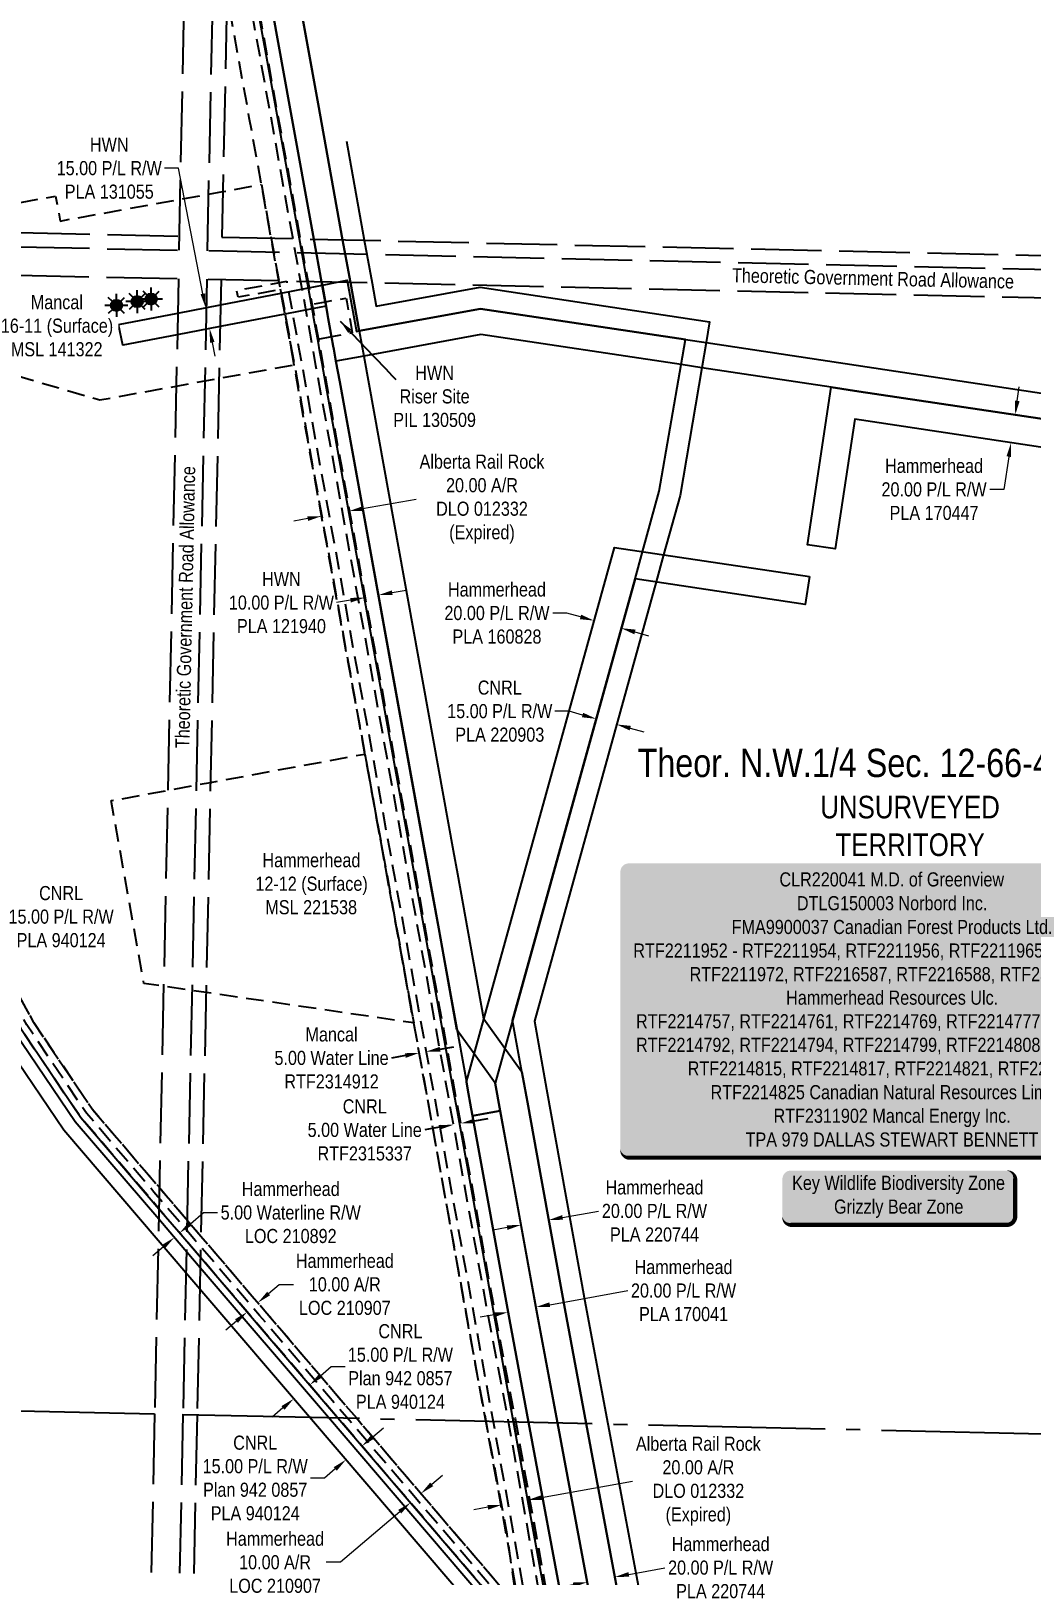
# Model space of a CAD drawing. Extents: x 402981 to 415543, y 6059617 to 6063944.
# Drawn here: x 404615 to 405324, y 6062066 to 6063160 of the extents above; entities that cross this region are included whole.
import ezdxf
from ezdxf.enums import TextEntityAlignment as Align

# ---------------------------------------------------------------- set-up
doc = ezdxf.new("R2010")
doc.units = 0
doc.header["$LTSCALE"] = 5
doc.header["$PDMODE"] = 34
doc.header["$PDSIZE"] = 5
for name, pattern in [('foc-ACCESSROAD', [3.75, 2.5, -1.25]), ('foc-QUARTERLINE', [33, 25, -3, 2, -3]), ('foc-UNSURVEYED', [12.5, 10, -2.5])]:
    doc.linetypes.add(name, pattern=pattern)
doc.layers.get('Defpoints').update_dxf_attribs({"color": 9})
for name, color, linetype in [('AS-SURFACE IMPACT', 7, 'Continuous'), ('AS-WILDLIFE-BLOCK', 131, 'Continuous'), ('C-SYMBOL', 7, 'Continuous'), ('F-AR', 190, 'foc-ACCESSROAD'), ('F-RW', 190, 'Continuous'), ('F-WS', 190, 'foc-ACCESSROAD'), ('F-WS-S', 190, 'Continuous'), ('L-QSEC', 8, 'foc-QUARTERLINE'), ('L-ROAD-T', 7, 'Continuous'), ('L-UNS-T', 3, 'Continuous'), ('L-USEC', 7, 'foc-UNSURVEYED'), ('P-TEMP-BLUE', 160, 'Continuous')]:
    doc.layers.add(name, color=color, linetype=linetype)
for name, color, linetype, lineweight in [('F-AR-T', 190, 'Continuous', 9), ('F-RW-T', 190, 'Continuous', 9), ('F-WS-T', 190, 'Continuous', 9)]:
    doc.layers.add(name, color=color, linetype=linetype, lineweight=lineweight)
doc.styles.add('175L', font='ARIALN.TTF', dxfattribs={"height": 20})
doc.styles.add('80', font='ARIALN.TTF', dxfattribs={"height": 10})
doc.styles.add('80CG', font='ARIALN.TTF', dxfattribs={"height": 10})
doc.styles.add('80L', font='ARIALN.TTF', dxfattribs={"height": 10})
doc.dimstyles.new('Compass 5 000', dxfattribs={"dimscale": 5, "dimtxt": 9, "dimasz": 2, "dimexe": 0.2, "dimexo": 0.0625, "dimgap": 0.5, "dimtad": 0, "dimtih": 1, "dimtoh": 1, "dimzin": 0, "dimdsep": 46, "dimtxsty": '80CG', "dimcen": 0.1, "dimse1": 1, "dimse2": 1, "dimclrd": 256, "dimclrt": 256, "dimaunit": 1, "dimadec": 4, "dimazin": 0, "dimtfac": 0.06, "dimtofl": 0, "dimtmove": 0, "dimatfit": 1, "dimfxl": 0.2, "dimtolj": 1, "dimtzin": 0, "dimlwd": -1, "dimarcsym": 0})

# ---------------------------------------------------------------- blocks, each defined once
blk = doc.blocks.new('*D550')
at = {"layer": 'Defpoints', "color": 0, "transparency": 16777216}
for p in [(404720.4, 6062308.4), (404794.6, 6062221.6), (404790.8, 6062218.3)]:
    blk.add_point(p, dxfattribs=at)
at = {"layer": 'F-RW-T', "color": 14, "transparency": 16777216}
for p, q in [((404728, 6062314.9), (404737.2, 6062322.8)), ((404737.2, 6062322.8), (404747.2, 6062322.8)), ((404709, 6062298.6), (404701.4, 6062292.1))]:
    blk.add_line(p, q, dxfattribs=at)
for points in [[(404726.9, 6062316.1), (404729, 6062313.6), (404720.4, 6062308.4)], [(404707.9, 6062299.9), (404710, 6062297.4), (404716.6, 6062305.1)]]:
    blk.add_solid(points, dxfattribs=at)
at = {"layer": 'F-RW-T', "color": 14, "transparency": 16777216, "insert": (404799.1, 6062322.8), "char_height": 10, "attachment_point": 5, "style": '80CG'}
blk.add_mtext('\\A1;Hammerhead\\P5.00 Waterline R/W\\PLOC 210892', dxfattribs=at)
blk = doc.blocks.new('*D559')
at = {"layer": 'Defpoints', "color": 0, "transparency": 16777216}
for p in [(404756.5, 6062266.2), (404764.1, 6062272.7), (404775.8, 6062258.9)]:
    blk.add_point(p, dxfattribs=at)
at = {"layer": 'F-AR-T', "transparency": 16777216}
for p, q in [((404783.4, 6062265.4), (404791, 6062271.9)), ((404791, 6062271.9), (404801, 6062271.9)), ((404760.7, 6062245.9), (404753.1, 6062239.4))]:
    blk.add_line(p, q, dxfattribs=at)
for points in [[(404782.4, 6062266.7), (404784.5, 6062264.2), (404775.8, 6062258.9)], [(404759.6, 6062247.2), (404761.7, 6062244.7), (404768.2, 6062252.4)]]:
    blk.add_solid(points, dxfattribs=at)
at = {"layer": 'F-AR-T', "transparency": 16777216, "insert": (404837.4, 6062271.9), "char_height": 10, "attachment_point": 5, "style": '80CG'}
blk.add_mtext('\\A1;Hammerhead\\P10.00 A/R\\PLOC 210907', dxfattribs=at)
blk = doc.blocks.new('*D560')
at = {"layer": 'Defpoints', "color": 0, "transparency": 16777216}
for p in [(404891.4, 6062123.8), (404907.1, 6062090.1), (404914.6, 6062096.6)]:
    blk.add_point(p, dxfattribs=at)
at = {"layer": 'F-AR-T', "transparency": 16777216}
for p, q in [((404899, 6062130.3), (404906.6, 6062136.7)), ((404876.3, 6062110.8), (404834.3, 6062075)), ((404834.3, 6062075), (404824.3, 6062075))]:
    blk.add_line(p, q, dxfattribs=at)
for points in [[(404897.9, 6062131.5), (404900.1, 6062129), (404891.4, 6062123.8)], [(404875.2, 6062112.1), (404877.4, 6062109.6), (404883.9, 6062117.3)]]:
    blk.add_solid(points, dxfattribs=at)
at = {"layer": 'F-AR-T', "transparency": 16777216, "insert": (404788, 6062075), "char_height": 10, "attachment_point": 5, "style": '80CG'}
blk.add_mtext('\\A1;Hammerhead\\P10.00 A/R\\PLOC 210907', dxfattribs=at)
blk = doc.blocks.new('*D591')
at = {"layer": 'Defpoints', "color": 0, "transparency": 16777216}
for p in [(404850.3, 6062764.1), (404851.3, 6062758.4), (404860.1, 6062765.9)]:
    blk.add_point(p, dxfattribs=at)
at = {"layer": 'F-RW-T', "transparency": 16777216}
for p, q in [((404841.5, 6062756.6), (404831.6, 6062754.9)), ((404871, 6062762), (404880.8, 6062763.8))]:
    blk.add_line(p, q, dxfattribs=at)
for points in [[(404841.2, 6062758.3), (404841.7, 6062755), (404851.3, 6062758.4)], [(404870.7, 6062763.6), (404871.3, 6062760.3), (404861.1, 6062760.2)]]:
    blk.add_solid(points, dxfattribs=at)
at = {"layer": 'F-RW-T', "transparency": 16777216, "insert": (404792.5, 6062754.9), "char_height": 10, "attachment_point": 5, "style": '80CG'}
blk.add_mtext('\\A1;HWN\\P10.00 P/L R/W\\PPLA 121940', dxfattribs=at)
blk = doc.blocks.new('*D600')
at = {"layer": 'Defpoints', "color": 0, "transparency": 16777216}
for p in [(404688.1, 6062954.1), (404741.6, 6062949.1), (404691, 6062939.3)]:
    blk.add_point(p, dxfattribs=at)
at = {"layer": 'F-RW-T', "transparency": 16777216}
for p, q in [((404719.6, 6063062.7), (404709.6, 6063062.7)), ((404736.9, 6062973.7), (404719.6, 6063062.7)), ((404743.5, 6062939.3), (404745.4, 6062929.5))]:
    blk.add_line(p, q, dxfattribs=at)
for points in [[(404738.5, 6062974), (404735.2, 6062973.4), (404738.8, 6062963.9)], [(404745.1, 6062939.6), (404741.9, 6062939), (404741.6, 6062949.1)]]:
    blk.add_solid(points, dxfattribs=at)
at = {"layer": 'F-RW-T', "transparency": 16777216, "insert": (404670.5, 6063062.7), "char_height": 10, "attachment_point": 5, "style": '80CG'}
blk.add_mtext('\\A1;HWN\\P15.00 P/L R/W\\PPLA 131055', dxfattribs=at)
blk = doc.blocks.new('*D614')
at = {"layer": 'Defpoints', "color": 0, "transparency": 16777216}
for p in [(405033.3, 6062736.8), (405005.6, 6062711.8), (405024.9, 6062706.4)]:
    blk.add_point(p, dxfattribs=at)
at = {"layer": 'F-RW-T', "transparency": 16777216}
for p, q in [((404994.8, 6062747.5), (404984.8, 6062747.5)), ((405004.4, 6062744.8), (404994.8, 6062747.5)), ((405042.9, 6062734.2), (405052.6, 6062731.5))]:
    blk.add_line(p, q, dxfattribs=at)
for points in [[(405004.8, 6062746.4), (405004, 6062743.2), (405014, 6062742.2)], [(405043.4, 6062735.8), (405042.5, 6062732.5), (405033.3, 6062736.8)]]:
    blk.add_solid(points, dxfattribs=at)
at = {"layer": 'F-RW-T', "transparency": 16777216, "insert": (404945.2, 6062747.5), "char_height": 10, "attachment_point": 5, "style": '80CG'}
blk.add_mtext('\\A1;Hammerhead\\P20.00 P/L R/W\\PPLA 160828', dxfattribs=at)
blk = doc.blocks.new('*D620')
at = {"layer": 'Defpoints', "color": 0, "transparency": 16777216}
for p in [(404934.1, 6062356.8), (404953.8, 6062360.4), (404953.1, 6062252.2)]:
    blk.add_point(p, dxfattribs=at)
at = {"layer": 'F-RW-T', "transparency": 16777216}
for p, q in [((404982.6, 6062257.5), (405037.9, 6062267.5)), ((404943.2, 6062250.4), (404933.4, 6062248.6))]:
    blk.add_line(p, q, dxfattribs=at)
for points in [[(404982.3, 6062259.2), (404982.9, 6062255.9), (404972.7, 6062255.8)], [(404942.9, 6062252.1), (404943.5, 6062248.8), (404953.1, 6062252.2)]]:
    blk.add_solid(points, dxfattribs=at)
at = {"layer": 'F-RW-T', "transparency": 16777216, "insert": (405077.4, 6062267.5), "char_height": 10, "attachment_point": 5, "style": '80CG'}
blk.add_mtext('\\A1;Hammerhead\\P20.00 P/L R/W\\PPLA 170041', dxfattribs=at)
blk = doc.blocks.new('*D622')
at = {"layer": 'Defpoints', "color": 0, "transparency": 16777216}
for p in [(405294.8, 6062890.6), (405291.8, 6062870.8), (405309.4, 6062868.2)]:
    blk.add_point(p, dxfattribs=at)
at = {"layer": 'F-RW-T', "transparency": 16777216}
for p, q in [((405313.8, 6062897.9), (405315.3, 6062907.7)), ((405307.9, 6062858.3), (405304.4, 6062835.1)), ((405304.4, 6062835.1), (405294.4, 6062835.1))]:
    blk.add_line(p, q, dxfattribs=at)
for points in [[(405312.2, 6062898.1), (405315.5, 6062897.6), (405312.4, 6062888)], [(405306.2, 6062858.6), (405309.5, 6062858.1), (405309.4, 6062868.2)]]:
    blk.add_solid(points, dxfattribs=at)
at = {"layer": 'F-RW-T', "transparency": 16777216, "insert": (405254.9, 6062835.1), "char_height": 10, "attachment_point": 5, "style": '80CG'}
blk.add_mtext('\\A1;Hammerhead\\P20.00 P/L R/W\\PPLA 170447', dxfattribs=at)
blk = doc.blocks.new('*D635')
at = {"layer": 'Defpoints', "color": 0, "transparency": 16777216}
for p in [(405022.1, 6062100.5), (405002.4, 6062096.8), (405028.8, 6062064.6)]:
    blk.add_point(p, dxfattribs=at)
at = {"layer": 'F-RW-T', "transparency": 16777216}
for p, q in [((405038.6, 6062066.4), (405064.2, 6062071.2)), ((404999.3, 6062059.1), (404989.4, 6062057.2))]:
    blk.add_line(p, q, dxfattribs=at)
for points in [[(405038.3, 6062068.1), (405038.9, 6062064.8), (405028.8, 6062064.6)], [(404999, 6062060.7), (404999.6, 6062057.4), (405009.1, 6062060.9)]]:
    blk.add_solid(points, dxfattribs=at)
at = {"layer": 'F-RW-T', "transparency": 16777216, "insert": (405103.7, 6062071.2), "char_height": 10, "attachment_point": 5, "style": '80CG'}
blk.add_mtext('\\A1;Hammerhead\\P20.00 P/L R/W\\PPLA 220744', dxfattribs=at)
blk = doc.blocks.new('*D636')
at = {"layer": 'Defpoints', "color": 0, "transparency": 16777216}
for p in [(404961.4, 6062318.3), (404981.1, 6062321.9), (404981.9, 6062317.5)]:
    blk.add_point(p, dxfattribs=at)
at = {"layer": 'F-RW-T', "transparency": 16777216}
for p, q in [((404991.7, 6062319.3), (405017.2, 6062323.9)), ((404952.4, 6062312.2), (404942.5, 6062310.4))]:
    blk.add_line(p, q, dxfattribs=at)
for points in [[(404991.4, 6062321), (404992, 6062317.7), (404981.9, 6062317.5)], [(404952.1, 6062313.8), (404952.6, 6062310.5), (404962.2, 6062314)]]:
    blk.add_solid(points, dxfattribs=at)
at = {"layer": 'F-RW-T', "transparency": 16777216, "insert": (405056.8, 6062323.9), "char_height": 10, "attachment_point": 5, "style": '80CG'}
blk.add_mtext('\\A1;Hammerhead\\P20.00 P/L R/W\\PPLA 220744', dxfattribs=at)
blk = doc.blocks.new('*D641')
at = {"layer": 'Defpoints', "color": 0, "transparency": 16777216}
for p in [(405030, 6062668.6), (404972.7, 6062518.1), (404987.2, 6062514.1)]:
    blk.add_point(p, dxfattribs=at)
at = {"layer": 'F-RW-T', "transparency": 16777216}
for p, q in [((404996.3, 6062678), (404986.3, 6062678)), ((405005.9, 6062675.3), (404996.3, 6062678)), ((405039.6, 6062666), (405049.2, 6062663.3))]:
    blk.add_line(p, q, dxfattribs=at)
for points in [[(405006.3, 6062676.9), (405005.4, 6062673.7), (405015.5, 6062672.6)], [(405040.1, 6062667.6), (405039.2, 6062664.4), (405030, 6062668.6)]]:
    blk.add_solid(points, dxfattribs=at)
at = {"layer": 'F-RW-T', "transparency": 16777216, "insert": (404947.2, 6062678), "char_height": 10, "attachment_point": 5, "style": '80CG'}
blk.add_mtext('\\A1;CNRL\\P15.00 P/L R/W\\PPLA 220903', dxfattribs=at)
blk = doc.blocks.new('*D652')
at = {"layer": 'Defpoints', "color": 0, "transparency": 16777216}
for p in [(404838.2, 6062147.7), (404906.2, 6062091.2), (404894.8, 6062081.4)]:
    blk.add_point(p, dxfattribs=at)
at = {"layer": 'F-RW-T', "transparency": 16777216}
for p, q in [((404857.2, 6062163.9), (404864.8, 6062170.4)), ((404823, 6062134.7), (404813, 6062134.7)), ((404830.6, 6062141.2), (404823, 6062134.7))]:
    blk.add_line(p, q, dxfattribs=at)
for points in [[(404856.1, 6062165.2), (404858.2, 6062162.6), (404849.6, 6062157.4)], [(404829.5, 6062142.4), (404831.7, 6062139.9), (404838.2, 6062147.7)]]:
    blk.add_solid(points, dxfattribs=at)
at = {"layer": 'F-RW-T', "transparency": 16777216, "insert": (404773.9, 6062134.7), "char_height": 10, "attachment_point": 5, "style": '80CG'}
blk.add_mtext('\\A1;CNRL\\P15.00 P/L R/W\\PPlan 942 0857\\PPLA 940124', dxfattribs=at)
blk = doc.blocks.new('*D653')
at = {"layer": 'Defpoints', "color": 0, "transparency": 16777216}
for p in [(404776.1, 6062243.2), (404764.8, 6062233.5), (404812.6, 6062200.7)]:
    blk.add_point(p, dxfattribs=at)
at = {"layer": 'F-RW-T', "transparency": 16777216}
for p, q in [((404820.1, 6062207.2), (404827.7, 6062213.7)), ((404827.7, 6062213.7), (404837.7, 6062213.7)), ((404793.6, 6062184.4), (404786, 6062177.9))]:
    blk.add_line(p, q, dxfattribs=at)
for points in [[(404819.1, 6062208.4), (404821.2, 6062205.9), (404812.6, 6062200.7)], [(404792.5, 6062185.7), (404794.7, 6062183.1), (404801.2, 6062190.9)]]:
    blk.add_solid(points, dxfattribs=at)
at = {"layer": 'F-RW-T', "transparency": 16777216, "insert": (404876.8, 6062213.7), "char_height": 10, "attachment_point": 5, "style": '80CG'}
blk.add_mtext('\\A1;CNRL\\P15.00 P/L R/W\\PPlan 942 0857\\PPLA 940124', dxfattribs=at)
blk = doc.blocks.new('*D654')
at = {"layer": 'Defpoints', "color": 0, "transparency": 16777216}
for p in [(404567.1, 6062527.7), (404553.9, 6062520.6), (404569.8, 6062522.8)]:
    blk.add_point(p, dxfattribs=at)
at = {"layer": 'F-RW-T', "transparency": 16777216}
for p, q in [((404578.5, 6062527.6), (404587.3, 6062532.4)), ((404587.3, 6062532.4), (404597.3, 6062532.4)), ((404547.8, 6062510.9), (404539, 6062506.1))]:
    blk.add_line(p, q, dxfattribs=at)
for points in [[(404577.7, 6062529.1), (404579.3, 6062526.2), (404569.8, 6062522.8)], [(404547, 6062512.3), (404548.6, 6062509.4), (404556.6, 6062515.7)]]:
    blk.add_solid(points, dxfattribs=at)
at = {"layer": 'F-RW-T', "transparency": 16777216, "insert": (404636.4, 6062532.4), "char_height": 10, "attachment_point": 5, "style": '80CG'}
blk.add_mtext('\\A1;CNRL\\P15.00 P/L R/W\\PPLA 940124', dxfattribs=at)
blk = doc.blocks.new('*U680')
h = blk.add_hatch(color=255)
edge = h.paths.add_edge_path()
edge.add_line((-186.5, -105), (186.5, -105))
edge.add_arc((186.5, -99), 6, 270, 360)
edge.add_line((192.5, -99), (192.5, 97.5))
edge.add_arc((186.5, 97.5), 6, 0, 90)
edge.add_line((186.5, 103.5), (-186.5, 103.5))
edge.add_arc((-186.5, 97.5), 6, 90, 180)
edge.add_line((-192.5, 97.5), (-192.5, -99))
edge.add_arc((-186.5, -99), 6, 180, 270)
at = {"color": 44, "flags": 128}
blk.add_lwpolyline([(-186.5, -105, 3, 3, 0), (186.5, -105, 3, 3, 0.414214), (192.5, -99, 3, 3, 0), (192.5, 97.5, 3, 0, 0.414214), (186.5, 103.5, 0, 0, 0), (-186.5, 103.5, 0, 0, 0.414214), (-192.5, 97.5, 0, 0, 0), (-192.5, -99, 0, 3, 0.414214)], format="xyseb", close=True, dxfattribs=at)
at = {"color": 44, "style": '80'}
blk.add_attdef('ENTER_TEXT_001', (-36, -5), '', height=10, dxfattribs=at)
blk = doc.blocks.new('*D672')
at = {"layer": 'Defpoints', "color": 0, "transparency": 16777216}
for p in [(404818.7, 6062828.5), (404838, 6062832), (404840.2, 6062819.7)]:
    blk.add_point(p, dxfattribs=at)
at = {"layer": 'F-AR-T', "transparency": 16777216}
for p, q in [((404850, 6062821.5), (404887.9, 6062828.3)), ((404811.1, 6062814.5), (404801.3, 6062812.7))]:
    blk.add_line(p, q, dxfattribs=at)
for points in [[(404849.7, 6062823.1), (404850.3, 6062819.9), (404840.2, 6062819.7)], [(404810.8, 6062816.1), (404811.4, 6062812.8), (404820.9, 6062816.2)]]:
    blk.add_solid(points, dxfattribs=at)
at = {"layer": 'F-AR-T', "transparency": 16777216, "insert": (404934.6, 6062828.3), "char_height": 10, "attachment_point": 5, "style": '80CG'}
blk.add_mtext('\\A1;Alberta Rail Rock\\P20.00 A/R\\PDLO 012332\\P(Expired)', dxfattribs=at)
blk = doc.blocks.new('*D673')
at = {"layer": 'Defpoints', "color": 0, "transparency": 16777216}
for p in [(404967, 6062119.1), (404968.1, 6062113.2), (404949.6, 6062109.9)]:
    blk.add_point(p, dxfattribs=at)
at = {"layer": 'F-AR-T', "transparency": 16777216}
for p, q in [((404976.8, 6062120.9), (405041.2, 6062132.5)), ((404938.7, 6062114), (404928.9, 6062112.2))]:
    blk.add_line(p, q, dxfattribs=at)
for points in [[(404976.5, 6062122.5), (404977.1, 6062119.2), (404967, 6062119.1)], [(404938.4, 6062115.6), (404939, 6062112.3), (404948.6, 6062115.7)]]:
    blk.add_solid(points, dxfattribs=at)
at = {"layer": 'F-AR-T', "transparency": 16777216, "insert": (405087.9, 6062132.5), "char_height": 10, "attachment_point": 5, "style": '80CG'}
blk.add_mtext('\\A1;Alberta Rail Rock\\P20.00 A/R\\PDLO 012332\\P(Expired)', dxfattribs=at)
blk = doc.blocks.new('*U687')
h = blk.add_hatch(color=255)
edge = h.paths.add_edge_path()
edge.add_line((-76.5, -20), (76.5, -20))
edge.add_arc((76.5, -14), 6, 270, 360)
edge.add_line((82.5, -14), (82.5, 12.5))
edge.add_arc((76.5, 12.5), 6, 0, 90)
edge.add_line((76.5, 18.5), (-76.5, 18.5))
edge.add_arc((-76.5, 12.5), 6, 90, 180)
edge.add_line((-82.5, 12.5), (-82.5, -14))
edge.add_arc((-76.5, -14), 6, 180, 270)
at = {"color": 131, "flags": 128}
blk.add_lwpolyline([(-76.5, -20, 3, 3, 0), (76.5, -20, 3, 3, 0.414214), (82.5, -14, 3, 3, 0), (82.5, 12.5, 3, 0, 0.414214), (76.5, 18.5, 0, 0, 0), (-76.5, 18.5, 0, 0, 0.414214), (-82.5, 12.5, 0, 0, 0), (-82.5, -14, 0, 3, 0.414214)], format="xyseb", close=True, dxfattribs=at)
at = {"color": 131, "style": '80'}
blk.add_attdef('ENTER_TEXT_001', (-36, -5), '', height=10, dxfattribs=at)
blk = doc.blocks.new('GAS')
h = blk.add_hatch(color=255)
h.dxf.hatch_style = 1
edge = h.paths.add_edge_path()
edge.add_arc((0, 0), 0.9, 0, 360)
for p, q in [((-0.81, 0), (-1.62, 0)), ((-0.57, 0.57), (-1.14, 1.14)), ((0, 0.81), (0, 1.62)), ((0.57, 0.57), (1.14, 1.14)), ((1.62, 0), (0.81, 0)), ((-0.57, -0.57), (-1.14, -1.14)), ((0, -0.81), (0, -1.62)), ((1.14, -1.14), (0.57, -0.57))]:
    blk.add_line(p, q)
blk.add_circle((0, 0), 0.8)
blk = doc.blocks.new('*D705')
at = {"layer": 'Defpoints', "color": 0, "transparency": 16777216}
for p in [(404890.1, 6062435.9), (404899.4, 6062384.6), (404904.3, 6062385.5)]:
    blk.add_point(p, dxfattribs=at)
at = {"layer": 'P-TEMP-BLUE', "transparency": 16777216}
for p, q in [((404904.9, 6062438.5), (404914.7, 6062440.3)), ((404880.3, 6062434.1), (404870.4, 6062432.3))]:
    blk.add_line(p, q, dxfattribs=at)
for points in [[(404904.6, 6062440.2), (404905.2, 6062436.9), (404895, 6062436.8)], [(404880, 6062435.7), (404880.6, 6062432.4), (404890.1, 6062435.9)]]:
    blk.add_solid(points, dxfattribs=at)
at = {"layer": 'P-TEMP-BLUE', "transparency": 16777216, "insert": (404828, 6062432.3), "char_height": 10, "attachment_point": 5, "style": '80CG'}
blk.add_mtext('\\A1;Mancal\\P5.00 Water Line\\PRTF2314912', dxfattribs=at)
blk = doc.blocks.new('*D710')
at = {"layer": 'Defpoints', "color": 0, "transparency": 16777216}
for p in [(404914.4, 6062385), (404914.6, 6062383.9), (404919.6, 6062384.8)]:
    blk.add_point(p, dxfattribs=at)
at = {"layer": 'P-TEMP-BLUE', "transparency": 16777216}
for p, q in [((404929.2, 6062387.7), (404939, 6062389.5)), ((404904.6, 6062383.2), (404894, 6062381.3))]:
    blk.add_line(p, q, dxfattribs=at)
for points in [[(404904.3, 6062384.9), (404904.9, 6062381.6), (404914.4, 6062385)], [(404928.9, 6062389.3), (404929.5, 6062386), (404919.4, 6062385.9)]]:
    blk.add_solid(points, dxfattribs=at)
at = {"layer": 'P-TEMP-BLUE', "transparency": 16777216, "insert": (404851.5, 6062381.3), "char_height": 10, "attachment_point": 5, "style": '80CG'}
blk.add_mtext('\\A1;CNRL\\P5.00 Water Line\\PRTF2315337', dxfattribs=at)

msp = doc.modelspace()

# ---------------------------------------------------------------- linework, layer by layer
at = {"layer": 'F-AR', "flags": 128}
for points in [[(405036.737, 6061729.958), (405032.652, 6061722.071), (405019.269, 6061739.723), (405023.816, 6061748.637), (405011.602, 6061815.336), (405008.019, 6061834.901), (404977.023, 6062004.183), (404974.532, 6062009.519), (404972.621, 6062013.613), (404969.947, 6062019.343), (404961.462, 6062037.517), (404958.509, 6062053.171), (404957.839, 6062056.723), (404952.426, 6062094.903), (404937.489, 6062174.995), (404924.967, 6062242.155), (404895.025, 6062409.44), (404878.737, 6062498.898), (404875.155, 6062518.567), (404849.198, 6062661.127), (404801.474, 6062923.246), (404794.958, 6062959.254), (404792.287, 6062974.013), (404790.691, 6062982.832), (404785.21, 6063013.126), (404778.337, 6063051.111), (404769.753, 6063098.496), (404753.971, 6063185.623), (404726.945, 6063334.819), (404640.726, 6063810.782), (404628.536, 6063878.082), (404648.363, 6063877.629), (404648.711, 6063877.621), (404660.888, 6063810.342), (404729.032, 6063433.861), (404756.055, 6063284.559), (404788.918, 6063103), (404805.266, 6063012.674), (404810.75, 6062982.379), (404811.763, 6062977.779), (404814.424, 6062963.03), (404814.88, 6062959.562), (404815.286, 6062957.317), (404818.41, 6062940.057), (404819.739, 6062932.716), (404821.277, 6062924.283), (404823.949, 6062909.526), (404894.086, 6062521.958), (404897.647, 6062502.286), (404914.493, 6062409.211), (404917.163, 6062394.458), (404944.134, 6062245.451), (404956.964, 6062174.556), (404980.654, 6062043.681), (404989.116, 6062025.555), (404996.228, 6062010.32), (404996.443, 6062009.146), (405001.597, 6061980.997), (405027.683, 6061838.543), (405031.276, 6061818.921), (405044.706, 6061745.579), (405036.737, 6061729.958)], [(403673.022, 6063115.313), (403887.434, 6063076.071), (403920.214, 6063072.327), (404245.671, 6063035.159), (404267.302, 6063024.489), (404270.918, 6063022.714), (404276.664, 6063019.882), (404297.34, 6063009.691), (404310.098, 6062993.381), (404357.748, 6062932.515), (404616.303, 6062458.383), (404658.307, 6062396.275), (404705.997, 6062340.523), (404727.364, 6062315.544), (404735.442, 6062306.112), (404780.791, 6062253.161), (404845.842, 6062177.06), (404960.422, 6062043.028), (404961.462, 6062037.517), (404969.947, 6062019.343), (404972.621, 6062013.613), (404968.796, 6062018.078), (404968.457, 6062018.475), (404960.446, 6062027.832), (404949.622, 6062040.49), (404937.779, 6062054.327), (404832.487, 6062177.362), (404784.285, 6062233.681), (404735.126, 6062291.117), (404719.78, 6062309.061), (404705.682, 6062325.543), (404650.347, 6062390.203), (404607.757, 6062453.175), (404349.37, 6062927.001), (404297.186, 6062993.664), (404290.861, 6063001.746), (404280.531, 6063006.838), (404259.866, 6063017.016), (404243.624, 6063025.008), (404242.791, 6063025.426), (404167.306, 6063034.009), (404166.741, 6063029.043), (404127.013, 6063033.559), (404127.578, 6063038.526), (404048.83, 6063047.478), (404048.265, 6063042.512), (404008.538, 6063047.029), (404009.102, 6063051.995), (403920, 6063062.258), (403885.971, 6063066.177), (403674.517, 6063104.879), (403562.25, 6063048.611), (403566.653, 6063039.828), (403573.458, 6063026.275), (403541.436, 6063010.21), (403510.911, 6062994.91), (403502.804, 6063011.056), (403499.702, 6063017.245), (403488.004, 6063011.379), (403433.02, 6062983.855), (403430.419, 6062979.678), (403447.18, 6062969.2), (403427.993, 6062938.397), (403420.203, 6062944.797), (403433.419, 6062966.014), (403416.672, 6062976.449), (403426.068, 6062991.527), (403466.626, 6063011.848), (403508.627, 6063032.9), (403517.587, 6063015.036), (403557.79, 6063035.211), (403555.345, 6063040.076), (403548.833, 6063053.059), (403587.537, 6063072.462), (403601.015, 6063079.218), (403673.022, 6063115.313)]]:
    msp.add_lwpolyline(points, close=True, dxfattribs=at)
at = {"layer": 'F-RW'}
for points in [[(404759.232, 6063435.337), (404818.422, 6063108.364), (404835.867, 6063011.984), (404841.35, 6062981.689), (404847.552, 6062947.427), (404850.796, 6062929.501), (404914.184, 6062579.3), (404917.213, 6062562.73), (404935.659, 6062460.333), (404935.897, 6062459.938), (404950.857, 6062439.209), (404962.887, 6062422.487), (404967.238, 6062398.412), (404975.28, 6062353.876), (404993.233, 6062254.784), (405008.435, 6062173.398), (405036.306, 6062024.207)], [(405036.306, 6062024.207), (405008.435, 6062173.398), (404993.233, 6062254.784), (404975.28, 6062353.876), (404967.237, 6062398.412), (404965.607, 6062407.44), (404962.887, 6062422.487), (404956.309, 6062458.888), (405043.006, 6062771.823), (405048.327, 6062791.027), (405060.198, 6062833.881), (405075.724, 6062923.578), (405078.793, 6062941.311), (404933.513, 6062963.17), (404847.552, 6062947.429), (404841.35, 6062981.689), (404835.866, 6063011.984), (404818.421, 6063108.363), (404763.802, 6063410.094)], [(405017.61, 6062015.309), (404988.007, 6062173.857), (404973.617, 6062250.945), (404955.63, 6062350.167), (404947.544, 6062394.826), (404944.01, 6062414.498), (404929.058, 6062435.281), (404916.848, 6062452.276), (404907.485, 6062504.046), (404903.932, 6062523.722), (404898.647, 6062552.984), (404894.372, 6062576.518), (404833.771, 6062911.334), (404831.111, 6062926.026), (404829.58, 6062934.496), (404829.192, 6062936.642), (404828.005, 6062943.212), (404825.637, 6062956.299), (404825.129, 6062959.097), (404824.123, 6062964.894), (404823.567, 6062968.044), (404821.458, 6062979.703), (404820.954, 6062982.149), (404815.47, 6063012.444), (404798.758, 6063104.78), (404757.115, 6063334.852)], [(404757.115, 6063334.851), (404798.758, 6063104.78), (404815.47, 6063012.444), (404820.954, 6062982.149), (404821.558, 6062979.691), (404824.227, 6062964.932), (404825.126, 6062959.096), (404825.633, 6062956.296), (404829.19, 6062936.641), (404829.579, 6062934.495), (404831.111, 6062926.026), (404833.771, 6062911.334), (404903.927, 6062523.719), (404907.488, 6062504.047), (404923.539, 6062415.385), (404924.335, 6062410.974), (404926.996, 6062396.222), (404927.897, 6062391.303), (404954.001, 6062247.083), (404967.586, 6062174.318), (404994.3, 6062031.254)], [(404980.654, 6062043.681), (404956.964, 6062174.557), (404944.134, 6062245.451), (404917.162, 6062394.457), (404914.491, 6062409.211), (404897.644, 6062502.284), (404894.083, 6062521.956), (404823.951, 6062909.528), (404821.279, 6062924.284), (404819.739, 6062932.716), (404818.41, 6062940.057), (404815.286, 6062957.317), (404814.88, 6062959.562), (404814.364, 6062963.013), (404811.707, 6062977.778), (404810.75, 6062982.379), (404805.266, 6063012.674), (404788.918, 6063103), (404756.055, 6063284.559)], [(403920.533, 6063087.382), (404253.61, 6063049.343), (404273.158, 6063024.361), (404276.664, 6063019.882), (404279.289, 6063016.53), (404290.861, 6063001.746), (404297.186, 6062993.664), (404349.37, 6062927.001), (404607.757, 6062453.175), (404650.347, 6062390.203), (404705.682, 6062325.543), (404719.78, 6062309.061), (404735.126, 6062291.117), (404784.285, 6062233.681), (404832.487, 6062177.362), (404937.779, 6062054.327)], [(404838.522, 6063081.786), (404851.231, 6063011.637), (404856.719, 6062981.343), (404859.683, 6062964.993), (404933.221, 6062978.377), (405095.851, 6062953.907), (405093.334, 6062939.123), (405090.315, 6062921.382), (405074.892, 6062830.768), (405063.267, 6062788.806), (405057.939, 6062769.575), (404971.714, 6062458.364), (404980.332, 6062410.267), (404990.016, 6062356.658), (405007.99, 6062257.477), (405023.765, 6062173.053), (405050.336, 6062030.874)], [(404932.737, 6062037.156), (404812.365, 6062177.816), (404734.653, 6062268.627), (404705.207, 6062303.034), (404638.4, 6062381.102), (404594.934, 6062445.37), (404336.798, 6062918.736), (404277.813, 6062994.088), (404259.866, 6063017.016), (404253.785, 6063024.785), (404245.671, 6063035.159), (403920.214, 6063072.327)], [(405372.5, 6062878.924), (405201.691, 6062904.621), (405182.001, 6062907.584), (405090.315, 6062921.382), (405075.724, 6062923.578), (404933.801, 6062944.932), (404850.776, 6062929.617), (404831.112, 6062926.026), (404829.583, 6062934.497), (404829.196, 6062936.644), (404828.01, 6062943.215), (404825.647, 6062956.304), (404825.141, 6062959.104), (404824.142, 6062965.015), (404814.357, 6062963.077), (404794.955, 6062959.325), (404749.019, 6062950.576), (404718.725, 6062944.712), (404680.019, 6062937.22), (404677.169, 6062951.945), (404719.049, 6062960.051), (404749.342, 6062965.915), (404792.284, 6062974.084), (404811.74, 6062977.851), (404821.521, 6062979.762), (404831.944, 6062981.902), (404839.097, 6062983.289), (404839.375, 6062981.734), (404839.375, 6062981.734), (404845.597, 6062947.08), (404847.551, 6062947.431), (404933.513, 6062963.17), (405078.793, 6062941.311), (405093.334, 6062939.123), (405379.409, 6062896.079)], [(405364.821, 6062859.857), (405198.716, 6062884.849), (405184.893, 6062792.99), (405165.201, 6062795.953), (405182.001, 6062907.583), (405201.691, 6062904.621), (405372.5, 6062878.924)], [(404994.3, 6062031.254), (404967.586, 6062174.318), (404954.001, 6062247.083), (404927.897, 6062391.303), (404940.88, 6062393.629), (404947.535, 6062394.82), (404973.663, 6062250.693), (404988.007, 6062173.858), (405017.61, 6062015.309)]]:
    msp.add_lwpolyline(points, dxfattribs=at)
msp.add_lwpolyline([(405166.633, 6062773.436), (405163.657, 6062753.668), (405043.005, 6062771.823), (404944.01, 6062414.498), (404947.535, 6062394.82), (404940.88, 6062393.629), (404927.897, 6062391.303), (404926.995, 6062396.222), (404924.334, 6062410.974), (404923.549, 6062415.394), (404935.879, 6062459.9), (405028.377, 6062793.994), (405166.633, 6062773.436)], close=True, dxfattribs=at)
at = {"layer": 'F-WS', "flags": 128}
for points in [[(404778.337, 6063051.111), (404785.21, 6063013.126), (404790.691, 6062982.832), (404792.286, 6062974.033), (404794.957, 6062959.275), (404801.474, 6062923.246), (404748.239, 6062913.608), (404717.955, 6062908.125), (404663.748, 6062898.311), (404620.872, 6062910.86), (404572.597, 6062925.003), (404561.207, 6062987.89), (404555.722, 6063018.181), (404553.816, 6063028.708), (404632.503, 6063042.961), (404635.704, 6063025.289), (404720.747, 6063040.685), (404751.032, 6063046.168), (404778.337, 6063051.111)], [(404828.011, 6062943.215), (404818.175, 6062941.353), (404815.286, 6062957.317), (404814.879, 6062959.562), (404814.324, 6062963.047), (404813.773, 6062966.315), (404823.655, 6062968.095), (404838.256, 6062970.739), (404838.763, 6062967.937), (404842.727, 6062946.005), (404828.011, 6062943.215)], [(404878.737, 6062498.898), (404886.335, 6062457.168), (404739.078, 6062478.724), (404709.001, 6062483.126), (404695.066, 6062485.166), (404671.921, 6062614.636), (404711.926, 6062621.986), (404742.213, 6062627.551), (404851.651, 6062647.658), (404875.156, 6062518.567), (404878.737, 6062498.898)]]:
    msp.add_lwpolyline(points, close=True, dxfattribs=at)
at = {"layer": 'L-QSEC'}
for p, q in [((403936.381, 6062197.061), (404702.622, 6062180.289)), ((404722.737, 6062179.837), (405489.181, 6062162.605))]:
    msp.add_line(p, q, dxfattribs=at)
at = {"layer": 'L-USEC'}
for p, q in [((404719.986, 6063004.55), (404736.929, 6063808.684)), ((404740.101, 6063004.098), (404757.045, 6063808.26)), ((404767.084, 6063808.006), (404750.353, 6063013.912)), ((403919.36, 6063032.124), (404720.197, 6063014.59)), ((403919.159, 6063022.084), (404719.986, 6063004.55)), ((404750.353, 6063013.912), (405541.128, 6062996.137)), ((403918.719, 6063001.968), (404719.562, 6062984.434)), ((405540.95, 6062986.096), (404740.101, 6063004.098)), ((404719.562, 6062984.434), (404702.622, 6062180.289)), ((404739.677, 6062983.983), (404722.738, 6062179.866)), ((404749.717, 6062983.757), (404732.777, 6062179.611)), ((405540.498, 6062965.981), (404739.677, 6062983.983)), ((404702.622, 6062180.289), (404685.685, 6061376.144)), ((404722.738, 6062179.866), (404705.801, 6061375.721)), ((404732.777, 6062179.611), (404715.841, 6061375.466))]:
    msp.add_line(p, q, dxfattribs=at)

# ---------------------------------------------------------------- block references
at = {"layer": 'AS-SURFACE IMPACT'}
ref = msp.add_blockref('*U680', (405225.154, 6062466.691), dxfattribs=at)
ref.add_attrib('ENTER_TEXT_001', 'CLR220041 M.D. of Greenview', (405145.342, 6062553.832), dxfattribs={"layer": '0', "color": 44, "height": 10, "style": '80'})
ref.add_attrib('ENTER_TEXT_002', 'DTLG150003 Norbord Inc.', (405157.716, 6062536.988), dxfattribs={"layer": '0', "color": 44, "height": 10, "style": '80'})
ref.add_attrib('ENTER_TEXT_003', 'FMA9900037 Canadian Forest Products Ltd.', (405111.488, 6062520.144), dxfattribs={"layer": '0', "color": 44, "height": 10, "style": '80'})
ref.add_attrib('ENTER_TEXT_004', 'RTF2211952 - RTF2211954, RTF2211956, RTF2211965, RTF2211971,', (405041.819, 6062503.436), dxfattribs={"layer": '0', "color": 44, "height": 10, "style": '80'})
ref.add_attrib('ENTER_TEXT_005', 'RTF2211972, RTF2216587, RTF2216588, RTF2315783', (405081.706, 6062486.729), dxfattribs={"layer": '0', "color": 44, "height": 10, "style": '80'})
ref.add_attrib('ENTER_TEXT_006', 'Hammerhead Resources Ulc.', (405150.083, 6062470.062), dxfattribs={"layer": '0', "color": 44, "height": 10, "style": '80'})
ref.add_attrib('ENTER_TEXT_007', 'RTF2214757, RTF2214761, RTF2214769, RTF2214777, RTF2214791,', (405043.725, 6062453.354), dxfattribs={"layer": '0', "color": 44, "height": 10, "style": '80'})
ref.add_attrib('ENTER_TEXT_008', 'RTF2214792, RTF2214794, RTF2214799, RTF2214808, RTF2214813,', (405043.725, 6062436.647), dxfattribs={"layer": '0', "color": 44, "height": 10, "style": '80'})
ref.add_attrib('ENTER_TEXT_009', 'RTF2214815, RTF2214817, RTF2214821, RTF2214824,', (405080.342, 6062419.939), dxfattribs={"layer": '0', "color": 44, "height": 10, "style": '80'})
ref.add_attrib('ENTER_TEXT_010', 'RTF2214825 Canadian Natural Resources Limited', (405096.508, 6062403.095), dxfattribs={"layer": '0', "color": 44, "height": 10, "style": '80'})
ref.add_attrib('ENTER_TEXT_011', 'RTF2311902 Mancal Energy Inc.', (405141.147, 6062386.388), dxfattribs={"layer": '0', "color": 44, "height": 10, "style": '80'})
ref.add_attrib('ENTER_TEXT_012', 'TPA 979 DALLAS STEWART BENNETT', (405121.362, 6062369.544), dxfattribs={"layer": '0', "color": 44, "height": 10, "style": '80'})
at = {"layer": 'AS-WILDLIFE-BLOCK'}
ref = msp.add_blockref('*U687', (405229.912, 6062334.058), dxfattribs=dict(at, xscale=0.999617, yscale=0.999617, zscale=0.999617))
ref.add_attrib('ENTER_TEXT_001', 'Key Wildlife Biodiversity Zone', (405154.317, 6062338.863), dxfattribs={"layer": '0', "color": 131, "height": 9.99617, "style": '80'})
ref.add_attrib('ENTER_TEXT_002', 'Grizzly Bear Zone', (405184.019, 6062322.025), dxfattribs={"layer": '0', "color": 131, "height": 9.99617, "style": '80'})
at = {"layer": 'F-WS-S', "xscale": 5.000000000000001, "yscale": 5.000000000000001, "zscale": 5.000000000000001}
msp.add_blockref('GAS', (404700.137, 6062970.007), dxfattribs=at)

# ---------------------------------------------------------------- texts
at = {"layer": 'C-SYMBOL', "color": 3, "style": '175L'}
msp.add_text('Theor. N.W.1/4 Sec. 12-66-4-W.6M.', height=20, dxfattribs=at).set_placement((405228.138, 6062625.37), align=Align.BOTTOM_CENTER)
at = {"layer": 'F-WS-T', "insert": (404901.022, 6062900.985), "char_height": 10, "attachment_point": 5, "style": '80CG'}
msp.add_mtext('\\A1;HWN\\PRiser Site\\PPIL 130509', dxfattribs=at)
at = {"layer": 'L-ROAD-T', "style": '80L'}
for rotation, p in [(358.712285, (405211.626, 6062984.638)), (88.793832, (404724.377, 6062751.732))]:
    msp.add_text('Theoretic Government Road Allowance', height=9.99581, rotation=rotation, dxfattribs=at).set_placement(p, align=Align.MIDDLE_CENTER)
at = {"layer": 'L-UNS-T', "color": 3, "insert": (405237.875, 6062596.625), "char_height": 16, "attachment_point": 5, "style": '80L'}
msp.add_mtext_dynamic_manual_height_columns('UNSURVEYED TERRITORY', width=126.36078, gutter_width=47.48, heights=[0], dxfattribs=at)

# ---------------------------------------------------------------- dimensions: what is measured, and where the dimension line sits
at = {"layer": 'F-AR-T'}
for base, p1, p2, angle, text, picture, middle in [((404840.202, 6062819.718), (404818.72, 6062828.525), (404837.978, 6062832.01), 10.256938, 'Alberta Rail Rock\\P20.00 A/R\\PDLO 012332\\P(Expired)', '*D672', (404934.603, 6062828.345)), ((404775.846, 6062258.935), (404756.493, 6062266.15), (404764.093, 6062272.658), 40.577995, 'Hammerhead\\P10.00 A/R\\PLOC 210907', '*D559', (404837.373, 6062271.945)), ((404967.005, 6062119.084), (404949.63, 6062109.896), (404968.064, 6062113.233), 10.260034, 'Alberta Rail Rock\\P20.00 A/R\\PDLO 012332\\P(Expired)', '*D673', (405087.877, 6062132.505)), ((404891.412, 6062123.754), (404907.125, 6062090.147), (404914.646, 6062096.576), 40.526135, 'Hammerhead\\P10.00 A/R\\PLOC 210907', '*D560', (404787.999, 6062074.962))]:
    dim = msp.add_linear_dim(base=base, p1=p1, p2=p2, angle=angle, text=text, dimstyle='Compass 5 000', dxfattribs=at)
    dim.commit()
    dim.dimension.update_dxf_attribs({"geometry": picture, "text_midpoint": middle, "dimtype": 161})
at = {"layer": 'F-RW-T'}
for base, p1, p2, angle, text, picture, middle in [((405309.382, 6062868.198), (405294.803, 6062890.613), (405291.828, 6062870.839), 261.443503, 'Hammerhead\\P20.00 P/L R/W\\PPLA 170447', '*D622', (405254.857, 6062835.059)), ((405033.309, 6062736.825), (405005.611, 6062711.766), (405024.887, 6062706.426), 344.514841, 'Hammerhead\\P20.00 P/L R/W\\PPLA 160828', '*D614', (404945.22, 6062747.505)), ((405029.974, 6062668.64), (404972.708, 6062518.079), (404987.15, 6062514.078), 344.513887, 'CNRL\\P15.00 P/L R/W\\PPLA 220903', '*D641', (404947.171, 6062677.981)), ((404981.865, 6062317.53), (404961.407, 6062318.298), (404981.08, 6062321.862), 10.269598, 'Hammerhead\\P20.00 P/L R/W\\PPLA 220744', '*D636', (405056.753, 6062323.934)), ((404953.075, 6062252.199), (404953.781, 6062360.377), (404934.138, 6062356.821), 190.259478, 'Hammerhead\\P20.00 P/L R/W\\PPLA 170041', '*D620', (405077.403, 6062267.546)), ((404812.55, 6062200.656), (404764.754, 6062233.451), (404776.141, 6062243.197), 40.559747, 'CNRL\\P15.00 P/L R/W\\PPlan 942 0857\\PPLA 940124', '*D653', (404876.831, 6062213.661)), ((404838.174, 6062147.657), (404906.235, 6062091.186), (404894.843, 6062081.437), 220.55577, 'CNRL\\P15.00 P/L R/W\\PPlan 942 0857\\PPLA 940124', '*D652', (404773.892, 6062134.653)), ((405028.764, 6062064.578), (405002.39, 6062096.828), (405022.053, 6062100.501), 10.58187, 'Hammerhead\\P20.00 P/L R/W\\PPLA 220744', '*D635', (405103.709, 6062071.192))]:
    dim = msp.add_linear_dim(base=base, p1=p1, p2=p2, angle=angle, text=text, dimstyle='Compass 5 000', dxfattribs=at)
    dim.commit()
    dim.dimension.update_dxf_attribs({"geometry": picture, "text_midpoint": middle, "dimtype": 161})
for p1, p2, distance, text, picture, middle in [((404860.098, 6062765.875), (404850.267, 6062764.096), 5.761, 'HWN\\P10.00 P/L R/W\\PPLA 121940', '*D591', (404792.527, 6062754.866)), ((404553.936, 6062520.55), (404567.101, 6062527.729), -5.56, 'CNRL\\P15.00 P/L R/W\\PPLA 940124', '*D654', (404636.408, 6062532.423))]:
    dim = msp.add_aligned_dim(p1=p1, p2=p2, distance=distance, text=text, dimstyle='Compass 5 000', dxfattribs=at)
    dim.commit()
    dim.dimension.update_dxf_attribs({"geometry": picture, "text_midpoint": middle})
dim = msp.add_linear_dim(base=(404720.362, 6062308.38), p1=(404790.846, 6062218.312), p2=(404794.648, 6062221.565), angle=40.553117, text='Hammerhead\\P5.00 Waterline R/W\\PLOC 210892', dimstyle='Compass 5 000', override={"dimclrd": 14, "dimclrt": 14}, dxfattribs=at)
dim.commit()
dim.dimension.update_dxf_attribs({"geometry": '*D550', "text_midpoint": (404799.111, 6062322.815), "dimtype": 161})
at = {"layer": 'P-TEMP-BLUE'}
for base, p1, p2, angle, text, picture, middle in [((404890.115, 6062435.863), (404904.312, 6062385.489), (404899.394, 6062384.598), 190.26, 'Mancal\\P5.00 Water Line\\PRTF2314912', '*D705', (404827.972, 6062432.3)), ((404914.45, 6062385.011), (404919.562, 6062384.834), (404914.644, 6062383.942), 190.272222, 'CNRL\\P5.00 Water Line\\PRTF2315337', '*D710', (404851.506, 6062381.299))]:
    dim = msp.add_linear_dim(base=base, p1=p1, p2=p2, angle=angle, text=text, dimstyle='Compass 5 000', dxfattribs=at)
    dim.commit()
    dim.dimension.update_dxf_attribs({"geometry": picture, "text_midpoint": middle, "dimtype": 161})

# ---------------------------------------------------------------- leaders
at = {"layer": 'F-WS-T', "path_type": 1}
msp.add_leader([(404834.131, 6062954.365), (404873.533, 6062912.954)], dimstyle='Compass 5 000', override={"dimgap": 0.5, "dimtad": 0}, dxfattribs=at)

# ---------------------------------------------------------------- next in the draw order: texts
at = {"layer": 'F-WS-T', "char_height": 9.99977, "attachment_point": 1, "style": '80L', "bg_fill": 2}
for s, insert in [('\\pi21.85764;Mancal\\P\\pi0.64735;16-11 (Surface)\\P\\pi7.72768;MSL 141322', (404593.062, 6062972.796)), ('\\pi5.64383;Hammerhead\\P\\pi0.64735;12-12 (Surface)\\P\\pi7.68334;MSL 221538', (404773.416, 6062577.467))]:
    msp.add_mtext_dynamic_manual_height_columns(s, width=78.96004, gutter_width=49.979, heights=[0], dxfattribs=dict(at, insert=insert))

# ---------------------------------------------------------------- next in the draw order: linework, layer by layer
at = {"layer": 'F-AR', "color": 160, "flags": 128}
msp.add_lwpolyline([(404326.532, 6063917.694), (404451.503, 6063880.422), (404515.202, 6063885.289), (404633.955, 6063882.465), (404700.233, 6063516.664), (404714.053, 6063519.168), (404821.905, 6062923.687), (404943.446, 6062253.042), (404958.047, 6062176.789), (404982.925, 6062038.816), (404987.16, 6062029.745), (404992.849, 6062017.557), (404996.228, 6062010.32), (404996.443, 6062009.146), (405001.597, 6061980.997), (405027.683, 6061838.543), (405031.276, 6061818.921), (405044.706, 6061745.579), (405036.737, 6061729.958), (405042.573, 6061732.658), (405050.97, 6061714.508), (405041.833, 6061710.281), (405043.722, 6061700.138), (405049.109, 6061671.216), (405050.577, 6061663.358), (405051.494, 6061658.434), (405060.446, 6061610.343), (405063.191, 6061595.597), (405101.565, 6061389.47), (405105.576, 6061366.683), (405171.565, 6060991.971), (405207.741, 6060799.86), (405276.437, 6060424.286), (405302.23, 6060284.663), (405312.022, 6060231.66), (405312.241, 6060223.31), (405312.552, 6060211.421), (405314.492, 6060137.366), (405439.998, 6060243.264), (405484.39, 6060279.435), (405508.005, 6060298.956), (405554.707, 6060340.97), (405627.508, 6060401.734), (405640.729, 6060412.77), (405610.717, 6060445.51), (405682.043, 6060505.426), (405685.171, 6060501.714), (405617.76, 6060444.908), (405647.766, 6060412.595), (405630.366, 6060398.296), (405443.221, 6060239.444), (405309.753, 6060127.424), (405307.556, 6060211.29), (405307.245, 6060223.18), (405307.036, 6060231.137), (405297.315, 6060283.755), (405271.522, 6060423.383), (405202.827, 6060798.948), (405166.648, 6060991.075), (405100.654, 6061365.817), (405096.647, 6061388.579), (405058.277, 6061594.683), (405055.533, 6061609.428), (405046.58, 6061657.519), (405045.663, 6061662.443), (405044.196, 6061670.299), (405038.809, 6061699.222), (405036.209, 6061713.185), (405044.335, 6061716.945), (405040.135, 6061726.024), (405035.195, 6061723.738), (405030.838, 6061729.451), (405032.294, 6061732.248), (405039.485, 6061746.343), (405026.359, 6061818.021), (405022.766, 6061837.643), (404996.681, 6061980.097), (404991.527, 6062008.246), (404991.428, 6062008.788), (404988.321, 6062015.443), (404982.631, 6062027.631), (404978.122, 6062037.29), (404953.133, 6062175.875), (404938.533, 6062252.126), (404816.987, 6062922.796), (404710.026, 6063513.359), (404696.206, 6063510.855), (404629.764, 6063877.565), (404515.333, 6063880.287), (404450.961, 6063875.368), (404307.659, 6063918.107)], dxfattribs=at)
msp.add_lwpolyline([(403407.676, 6062952.57), (403403.429, 6062955.206), (403416.672, 6062976.449), (403426.068, 6062991.527), (403466.626, 6063011.848), (403508.627, 6063032.9), (403524.295, 6063040.755), (403548.833, 6063053.059), (403587.537, 6063072.462), (403601.015, 6063079.218), (403673.022, 6063115.313), (403887.434, 6063076.071), (403920.214, 6063072.327), (404245.671, 6063035.159), (404267.302, 6063024.489), (404270.918, 6063022.714), (404276.664, 6063019.882), (404297.324, 6063009.698), (404310.098, 6062993.381), (404357.748, 6062932.515), (404616.303, 6062458.383), (404658.307, 6062396.275), (404705.997, 6062340.523), (404727.364, 6062315.543), (404735.442, 6062306.112), (404780.791, 6062253.161), (404845.842, 6062177.061), (404961.399, 6062041.886), (404925.161, 6062242.248), (404801.805, 6062923.735), (404792.213, 6062976.764), (404761.794, 6062971.261), (404760.904, 6062976.18), (404796.242, 6062982.572), (404806.723, 6062924.625), (404930.079, 6062243.138), (404969.605, 6062024.594), (404842.043, 6062173.813), (404776.995, 6062249.91), (404731.646, 6062302.86), (404723.566, 6062312.295), (404702.199, 6062337.274), (404654.326, 6062393.241), (404612.029, 6062455.78), (404353.558, 6062929.759), (404306.163, 6062990.3), (404294.092, 6063005.72), (404274.454, 6063015.399), (404268.712, 6063018.229), (404265.095, 6063020.004), (404244.24, 6063030.292), (403919.647, 6063067.361), (403886.7, 6063071.124), (403673.767, 6063110.096), (403603.255, 6063074.75), (403589.777, 6063067.994), (403551.073, 6063048.591), (403526.535, 6063036.287), (403510.867, 6063028.432), (403468.865, 6063007.379), (403429.566, 6062987.689), (403420.913, 6062973.805), (403407.676, 6062952.57)], close=True, dxfattribs=at)
at = {"layer": 'F-RW', "color": 14}
for points in [[(403920.32, 6063077.346), (404247.572, 6063039.972), (404268.551, 6063024.462), (404270.919, 6063022.717), (404279.29, 6063016.532), (404290.861, 6063001.747), (404297.184, 6062993.664), (404349.37, 6062927.001), (404607.757, 6062453.175), (404650.347, 6062390.203), (404705.682, 6062325.543), (404719.777, 6062309.054), (404735.126, 6062291.117), (404784.283, 6062233.678), (404832.472, 6062177.362), (404937.779, 6062054.327)], [(404932.781, 6062052.48), (404825.763, 6062177.513), (404734.968, 6062283.601), (404715.975, 6062305.791), (404705.523, 6062318.01), (404646.367, 6062387.167), (404603.484, 6062450.571), (404345.18, 6062924.244), (404290.727, 6062993.806), (404280.531, 6063006.839), (404275.771, 6063012.922), (404259.884, 6063024.652), (404245.671, 6063035.159), (403920.214, 6063072.327)]]:
    msp.add_lwpolyline(points, dxfattribs=at)

# ---------------------------------------------------------------- next in the draw order: block references
at = {"layer": 'F-WS-S', "xscale": 5.000000000000001, "yscale": 5.000000000000001, "zscale": 5.000000000000001}
for p in [(404690.302, 6062968.211), (404675.548, 6062965.516)]:
    msp.add_blockref('GAS', p, dxfattribs=at)

# ---------------------------------------------------------------- next in the draw order: dimensions: what is measured, and where the dimension line sits
at = {"layer": 'F-RW-T'}
dim = msp.add_linear_dim(base=(404741.602, 6062949.141), p1=(404688.118, 6062954.064), p2=(404690.968, 6062939.339), angle=280.955481, text='HWN\\P15.00 P/L R/W\\PPLA 131055', dimstyle='Compass 5 000', dxfattribs=at)
dim.commit()
dim.dimension.update_dxf_attribs({"geometry": '*D600', "text_midpoint": (404670.542, 6063062.658), "dimtype": 161})

doc.saveas('drawing.dxf')
